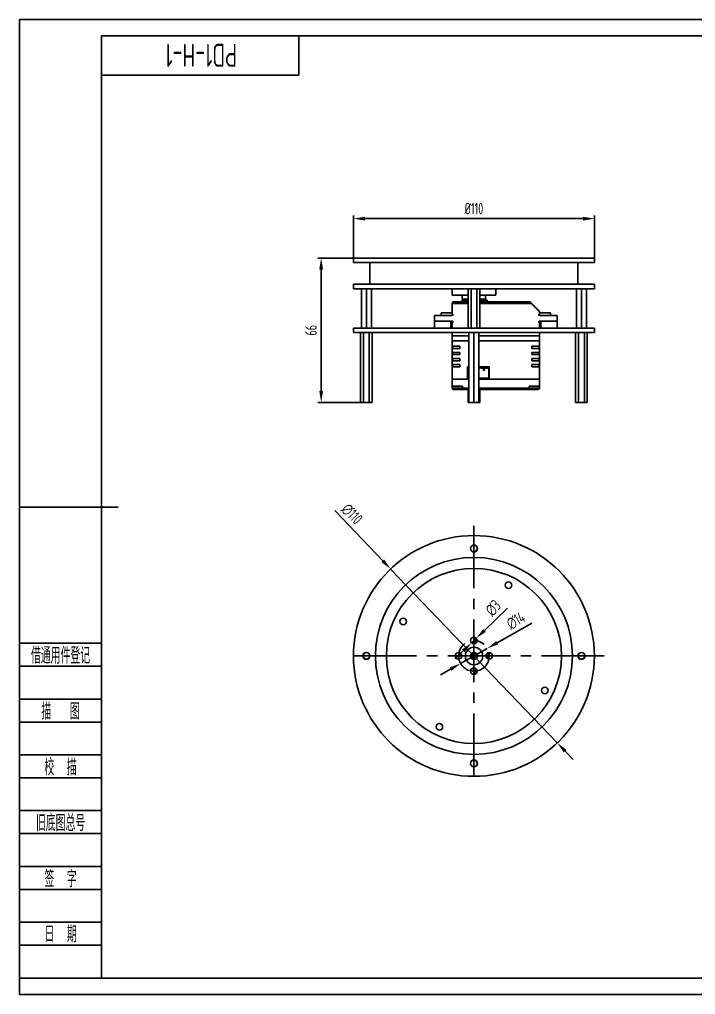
# Model space of a CAD drawing. Header units: inches. Extents: x -38 to 592, y -8 to 438.
# Drawn here: x -37.5 to 271.2, y -7.5 to 438 of the extents above; entities that cross this region are included whole.
import ezdxf
from ezdxf.enums import TextEntityAlignment as Align

# ---------------------------------------------------------------- set-up
doc = ezdxf.new("R2010")
doc.units = ezdxf.units.IN
doc.header["$LTSCALE"] = 1.5
doc.header["$MEASUREMENT"] = 0
doc.linetypes.add('CENTER2', pattern=[28.575, 19.05, -3.175, 3.175, -3.175])
for name, color, linetype in [('1轮廓实线层', 7, 'Continuous'), ('2细线层', 4, 'Continuous'), ('3中心线层', 1, 'CENTER2'), ('6文字层', 3, 'Continuous'), ('7标注层', 4, 'Continuous'), ('图框层', 7, 'Continuous')]:
    doc.layers.add(name, color=color, linetype=linetype)
doc.styles.add('PC_TEXTSTYLE', font='ISOCP.SHX', dxfattribs={"width": 0.707, "bigfont": 'GBCBIG.SHX'})
doc.dimstyles.new('GB_DIAMETER', dxfattribs={"dimtxt": 3.5, "dimasz": 3.5, "dimexe": 1, "dimexo": 0, "dimgap": 1.5, "dimtad": 1, "dimjust": 4, "dimdsep": 46, "dimtxsty": 'PC_TEXTSTYLE', "dimcen": 0, "dimclrd": 256, "dimclrt": 3, "dimadec": 0, "dimazin": 2, "dimtp": 0.1, "dimtm": 0.1, "dimtfac": 0.71, "dimtdec": 3, "dimtmove": 0, "dimatfit": 2, "dimfxl": 1, "dimtfill": 1, "dimarcsym": 0})
doc.dimstyles.new('GB_LINEAR', dxfattribs={"dimtxt": 3.5, "dimasz": 3.5, "dimexe": 1, "dimexo": 0, "dimgap": 1.5, "dimtad": 1, "dimdsep": 46, "dimtxsty": 'PC_TEXTSTYLE', "dimcen": 0, "dimclrd": 256, "dimclrt": 3, "dimadec": 0, "dimazin": 2, "dimtp": 0.1, "dimtm": 0.1, "dimtfac": 0.71, "dimtdec": 3, "dimtmove": 0, "dimatfit": 3, "dimfxl": 1, "dimtfill": 1, "dimarcsym": 0})

# ---------------------------------------------------------------- blocks, each defined once
blk = doc.blocks.new('ZwmFrameMain_A3^_^无分区图框^_^landscape')
at = {"layer": '1轮廓实线层'}
for p, q in [((0, 0), (0, 287)), ((390, 287), (0, 287)), ((-25, 143.5), (5, 143.5)), ((0, 0), (390, 0))]:
    blk.add_line(p, q, dxfattribs=at)
at = {"layer": '2细线层'}
for p, q in [((-25, -5), (-25, 292)), ((395, 292), (-25, 292)), ((-25, -5), (395, -5))]:
    blk.add_line(p, q, dxfattribs=at)
blk = doc.blocks.new('ZwmFrameMain_图样代号')
at = {"layer": '2细线层', "linetype": 'Continuous'}
for p in [(60, 0), (0, -12)]:
    blk.add_line(p, (60, -12), dxfattribs=at)
at = {"layer": '6文字层', "style": 'PC_TEXTSTYLE', "width": 2.827942}
blk.add_attdef('图样代号', text='', height=7, rotation=180, dxfattribs=at).set_placement((58.24, -2.4), (2.35, -2.4), align=Align.FIT)
blk = doc.blocks.new('ZwmFrameMain_附加栏')
at = {"layer": '2细线层'}
for p, q in [((-25, 102), (0, 102)), ((-25, 95), (0, 95)), ((-25, 85), (0, 85)), ((-25, 78), (0, 78)), ((-25, 68), (0, 68)), ((-25, 61), (0, 61)), ((-25, 51), (0, 51)), ((-25, 44), (0, 44)), ((-25, 34), (0, 34)), ((-25, 27), (0, 27)), ((-25, 17), (0, 17)), ((-25, 10), (0, 10)), ((-25, 0), (0, 0))]:
    blk.add_line(p, q, dxfattribs=at)
at = {"layer": '6文字层', "color": 3, "style": 'PC_TEXTSTYLE'}
for s, width, p in [('借通用件登记', 0.667, (-12.5, 98.5)), ('描   图', 0.6667, (-12.5, 81.5)), ('校  描', 0.667, (-12.5, 64.5)), ('旧底图总号', 0.667, (-12.5, 47.5)), ('签  字', 0.667, (-12.5, 30.5)), ('日  期', 0.667, (-12.49, 13.6))]:
    blk.add_text(s, height=5, dxfattribs=dict(at, width=width)).set_placement(p, align=Align.MIDDLE)
at = {"layer": '6文字层', "style": 'PC_TEXTSTYLE'}
for tag, width, p, p2 in [('借通用件登记', 0.671328, (-23.44, 86.36), (-1.25, 86.36)), ('描图', 2.120922, (-23.44, 69.36), (-1.25, 69.36)), ('校图', 2.149976, (-23.75, 52.06), (-1.25, 52.06)), ('旧底图总号', 0.761452, (-22.84, 35.67), (-1.86, 35.67)), ('签字', 2.026939, (-23.14, 18.37), (-1.56, 18.37)), ('日期', 1.89999, (-22.84, 1.37), (-2.17, 1.37))]:
    blk.add_attdef(tag, text='', height=5, dxfattribs=dict(at, width=width)).set_placement(p, p2, align=Align.FIT)
blk = doc.blocks.new('*D17')
at = {"layer": '7标注层', "color": 0, "lineweight": -2}
for p, q in [((115.02, 329.01), (115.02, 348.51)), ((225.02, 329.01), (225.02, 348.51))]:
    blk.add_line(p, q, dxfattribs=at)
at = {"layer": '7标注层', "lineweight": -2}
blk.add_line((120.27, 347.01), (219.77, 347.01), dxfattribs=at)
at = {"layer": '7标注层'}
for points in [[(120.27, 347.88), (120.27, 346.13), (115.02, 347.01)], [(219.77, 346.13), (219.77, 347.88), (225.02, 347.01)]]:
    blk.add_solid(points, dxfattribs=at)
at = {"layer": 'Defpoints', "color": 0}
for p in [(225.02, 347.01), (115.02, 329.01), (225.02, 329.01)]:
    blk.add_point(p, dxfattribs=at)
at = {"layer": '7标注层', "color": 3, "insert": (170.02, 351.62), "char_height": 5.25, "attachment_point": 5, "style": 'PC_TEXTSTYLE', "bg_fill": 3, "box_fill_scale": 1.25, "bg_fill_color": 257, "bg_fill_transparency": 0}
blk.add_mtext('%%c110', dxfattribs=at)
blk = doc.blocks.new('*D19')
at = {"layer": '7标注层', "color": 0, "lineweight": -2}
for p, q in [((115.02, 329.01), (98.76, 329.01)), ((118.26, 263.01), (98.76, 263.01))]:
    blk.add_line(p, q, dxfattribs=at)
at = {"layer": '7标注层', "lineweight": -2}
blk.add_line((100.26, 323.76), (100.26, 268.26), dxfattribs=at)
at = {"layer": '7标注层'}
for points in [[(101.14, 323.76), (99.39, 323.76), (100.26, 329.01)], [(99.39, 268.26), (101.14, 268.26), (100.26, 263.01)]]:
    blk.add_solid(points, dxfattribs=at)
at = {"layer": 'Defpoints', "color": 0}
for p in [(115.02, 329.01), (100.26, 263.01), (118.26, 263.01)]:
    blk.add_point(p, dxfattribs=at)
at = {"layer": '7标注层', "color": 3, "insert": (95.65, 296.01), "char_height": 5.25, "attachment_point": 5, "rotation": 90, "style": 'PC_TEXTSTYLE', "bg_fill": 3, "box_fill_scale": 1.25, "bg_fill_color": 257, "bg_fill_transparency": 0}
blk.add_mtext('66', dxfattribs=at)
blk = doc.blocks.new('*D20')
at = {"layer": '7标注层', "lineweight": -2}
for p, q in [((185.36, 169.01), (174.88, 158.88)), ((168.94, 153.15), (171.1, 155.24)), ((165.16, 149.51), (161.39, 145.86))]:
    blk.add_line(p, q, dxfattribs=at)
at = {"layer": '7标注层'}
for points in [[(174.27, 159.51), (175.49, 158.25), (171.1, 155.24)], [(165.77, 148.88), (164.56, 150.14), (168.94, 153.15)]]:
    blk.add_solid(points, dxfattribs=at)
at = {"layer": 'Defpoints', "color": 0}
for p in [(168.94, 153.15), (171.1, 155.24)]:
    blk.add_point(p, dxfattribs=at)
at = {"layer": '7标注层', "color": 3, "insert": (178.81, 169.09), "char_height": 5.25, "attachment_point": 5, "rotation": 43.9841, "style": 'PC_TEXTSTYLE', "bg_fill": 3, "box_fill_scale": 1.25, "bg_fill_color": 257, "bg_fill_transparency": 0}
blk.add_mtext('∅3', dxfattribs=at)
blk = doc.blocks.new('*D21')
at = {"layer": '7标注层', "lineweight": -2}
for p, q in [((196.43, 162.14), (180.68, 153.23)), ((163.93, 143.75), (176.11, 150.64)), ((159.36, 141.16), (154.79, 138.58))]:
    blk.add_line(p, q, dxfattribs=at)
at = {"layer": '7标注层'}
for points in [[(180.25, 153.99), (181.11, 152.47), (176.11, 150.64)], [(159.79, 140.4), (158.93, 141.92), (163.93, 143.75)]]:
    blk.add_solid(points, dxfattribs=at)
at = {"layer": 'Defpoints', "color": 0}
for p in [(176.11, 150.64), (163.93, 143.75)]:
    blk.add_point(p, dxfattribs=at)
at = {"layer": '7标注层', "color": 3, "insert": (189.13, 163.31), "char_height": 5.25, "attachment_point": 5, "rotation": 29.5104, "style": 'PC_TEXTSTYLE', "bg_fill": 3, "box_fill_scale": 1.25, "bg_fill_color": 257, "bg_fill_transparency": 0}
blk.add_mtext('∅14', dxfattribs=at)
blk = doc.blocks.new('*D22')
at = {"layer": '7标注层', "lineweight": -2}
for p, q in [((106.45, 213.58), (128.35, 190.71)), ((208.06, 107.47), (131.98, 186.92)), ((211.69, 103.68), (215.32, 99.89))]:
    blk.add_line(p, q, dxfattribs=at)
at = {"layer": '7标注层'}
for points in [[(127.72, 190.1), (128.98, 191.31), (131.98, 186.92)], [(212.33, 104.29), (211.06, 103.08), (208.06, 107.47)]]:
    blk.add_solid(points, dxfattribs=at)
at = {"layer": 'Defpoints', "color": 0}
for p in [(131.98, 186.92), (208.06, 107.47)]:
    blk.add_point(p, dxfattribs=at)
at = {"layer": '7标注层', "color": 3, "insert": (114.29, 212.06), "char_height": 5.25, "attachment_point": 5, "rotation": 313.7617, "style": 'PC_TEXTSTYLE', "bg_fill": 3, "box_fill_scale": 1.25, "bg_fill_color": 257, "bg_fill_transparency": 0}
blk.add_mtext('∅110', dxfattribs=at)

msp = doc.modelspace()

# ---------------------------------------------------------------- linework, layer by layer
at = {"color": 7, "linetype": 'Continuous', "lineweight": 25}
for p, q in [((115.021, 327.009), (115.021, 329.009)), ((115.021, 329.009), (225.021, 329.009)), ((115.021, 327.009), (225.021, 327.009)), ((122.521, 317.009), (122.521, 327.009)), ((217.521, 317.009), (217.521, 327.009)), ((225.021, 327.009), (225.021, 329.009)), ((115.021, 315.009), (115.021, 317.009)), ((115.021, 317.009), (225.021, 317.009)), ((225.021, 315.009), (225.021, 317.009)), ((115.021, 315.009), (225.021, 315.009)), ((118.621, 297.009), (118.621, 315.009)), ((120.921, 297.009), (120.921, 315.009)), ((123.221, 297.009), (123.221, 315.009)), ((160.021, 315.009), (160.021, 312.009)), ((167.412, 312.009), (160.021, 312.009)), ((164.721, 312.009), (164.721, 310.209)), ((167.365, 297.009), (167.365, 315.009)), ((168.693, 297.009), (168.693, 315.009)), ((171.349, 297.009), (171.349, 315.009)), ((172.676, 297.009), (172.676, 315.009)), ((180.021, 312.009), (172.691, 312.009)), ((175.321, 312.009), (175.321, 310.209)), ((180.021, 315.009), (180.021, 312.009)), ((216.821, 297.009), (216.821, 315.009)), ((219.121, 297.009), (219.121, 315.009)), ((221.421, 297.009), (221.421, 315.009)), ((160.021, 308.259), (160.271, 308.509)), ((160.021, 308.259), (160.021, 303.209)), ((160.306, 308.909), (160.306, 308.509)), ((167.346, 309.009), (160.406, 309.009)), ((167.365, 308.509), (160.721, 308.509)), ((167.365, 308.259), (160.721, 308.259)), ((164.846, 309.809), (164.346, 309.009)), ((167.412, 310.209), (164.721, 310.209)), ((164.846, 309.809), (167.346, 309.809)), ((172.676, 309.009), (195.021, 309.009)), ((195.511, 308.509), (172.676, 308.509)), ((195.51, 308.259), (172.676, 308.259)), ((175.321, 310.209), (172.691, 310.209)), ((172.691, 309.809), (175.846, 309.809)), ((172.803, 310.209), (172.803, 309.809)), ((172.901, 309.809), (172.901, 310.209)), ((173.141, 310.209), (173.141, 309.809)), ((173.197, 309.809), (173.197, 310.209)), ((173.303, 310.209), (173.303, 309.809)), ((173.314, 309.809), (173.314, 310.209)), ((175.846, 309.809), (176.346, 309.009)), ((195.021, 309.009), (195.371, 309.009)), ((195.119, 308.909), (195.511, 308.509)), ((195.864, 308.506), (195.371, 309.009)), ((195.371, 309.009), (195.721, 309.009)), ((196.112, 308.253), (195.51, 308.259)), ((196.218, 308.502), (195.511, 308.509)), ((195.721, 309.009), (196.218, 308.502)), ((196.218, 308.502), (196.112, 308.253)), ((199.321, 304.981), (196.112, 308.253)), ((199.499, 305.156), (196.218, 308.502)), ((155.022, 303.909), (156.021, 303.909)), ((155.022, 303.909), (155.022, 302.709)), ((156.021, 303.909), (160.021, 303.909)), ((199.321, 304.981), (199.499, 305.156)), ((200.021, 304.522), (199.949, 304.697)), ((200.021, 304.522), (200.021, 303.209)), ((204.021, 303.909), (200.021, 303.909)), ((204.021, 303.909), (205.019, 303.909)), ((205.019, 302.709), (205.019, 303.909)), ((152.021, 300.209), (152.021, 302.709)), ((152.021, 302.709), (154.021, 302.709)), ((152.021, 297.009), (152.021, 300.209)), ((152.021, 300.209), (154.021, 300.209)), ((159.746, 302.709), (154.021, 302.709)), ((154.021, 300.209), (159.521, 300.209)), ((159.746, 300.209), (154.021, 300.209)), ((159.521, 297.009), (159.521, 300.209)), ((160.021, 297.009), (160.021, 299.709)), ((200.021, 299.709), (200.021, 297.009)), ((200.295, 302.709), (206.021, 302.709)), ((206.021, 300.209), (200.295, 300.209)), ((200.521, 300.209), (206.021, 300.209)), ((200.521, 297.009), (200.521, 300.209)), ((206.021, 302.709), (208.021, 302.709)), ((206.021, 300.209), (208.021, 300.209)), ((208.021, 302.709), (208.021, 300.209)), ((208.021, 297.009), (208.021, 300.209)), ((115.021, 295.009), (115.021, 297.009)), ((115.021, 297.009), (225.021, 297.009)), ((115.021, 295.009), (225.021, 295.009)), ((118.265, 263.009), (118.265, 295.009)), ((119.593, 263.009), (119.593, 295.009)), ((122.249, 263.009), (122.249, 295.009)), ((123.576, 263.009), (123.576, 295.009)), ((160.021, 293.509), (160.021, 295.009)), ((167.721, 263.009), (167.721, 295.009)), ((170.021, 263.009), (170.021, 295.009)), ((172.321, 263.009), (172.321, 295.009)), ((200.021, 295.009), (200.021, 293.509)), ((216.465, 263.009), (216.465, 295.009)), ((217.793, 263.009), (217.793, 295.009)), ((220.449, 263.009), (220.449, 295.009)), ((221.776, 263.009), (221.776, 295.009)), ((225.021, 295.009), (225.021, 297.009)), ((160.021, 291.209), (160.021, 293.509)), ((160.721, 293.509), (160.021, 293.509)), ((160.021, 291.209), (160.721, 291.209)), ((160.021, 288.709), (160.021, 291.209)), ((167.721, 293.509), (160.721, 293.509)), ((160.721, 291.209), (167.721, 291.209)), ((199.321, 293.509), (172.321, 293.509)), ((172.321, 291.209), (199.321, 291.209)), ((200.021, 293.509), (199.321, 293.509)), ((199.321, 291.209), (200.021, 291.209)), ((200.021, 293.509), (200.021, 291.209)), ((200.021, 291.209), (200.021, 288.709)), ((160.021, 288.709), (160.721, 288.709)), ((160.021, 287.709), (160.021, 288.709)), ((160.021, 285.909), (160.021, 287.709)), ((160.721, 287.709), (160.021, 287.709)), ((160.021, 285.909), (160.721, 285.909)), ((160.021, 284.909), (160.021, 285.909)), ((160.271, 287.709), (160.271, 288.709)), ((160.271, 284.909), (160.271, 285.909)), ((163.521, 288.709), (160.721, 288.709)), ((163.521, 287.709), (160.721, 287.709)), ((163.521, 285.909), (160.721, 285.909)), ((163.521, 288.709), (163.521, 287.709)), ((163.521, 285.909), (163.521, 284.909)), ((199.321, 288.709), (196.521, 288.709)), ((196.521, 288.709), (196.521, 287.709)), ((196.521, 287.709), (199.321, 287.709)), ((199.321, 285.909), (196.521, 285.909)), ((196.521, 285.909), (196.521, 284.909)), ((200.021, 288.709), (199.321, 288.709)), ((199.321, 287.709), (200.021, 287.709)), ((200.021, 285.909), (199.321, 285.909)), ((199.771, 288.709), (199.771, 287.709)), ((199.771, 285.909), (199.771, 284.909)), ((200.021, 287.709), (200.021, 288.709)), ((200.021, 287.709), (200.021, 285.909)), ((200.021, 284.909), (200.021, 285.909)), ((160.021, 283.109), (160.021, 284.909)), ((160.721, 284.909), (160.021, 284.909)), ((160.021, 283.109), (160.721, 283.109)), ((160.021, 282.109), (160.021, 283.109)), ((160.021, 280.309), (160.021, 282.109)), ((160.721, 282.109), (160.021, 282.109)), ((160.271, 282.109), (160.271, 283.109)), ((163.521, 284.909), (160.721, 284.909)), ((163.521, 283.109), (160.721, 283.109)), ((163.521, 282.109), (160.721, 282.109)), ((163.521, 283.109), (163.521, 282.109)), ((196.521, 284.909), (199.321, 284.909)), ((199.321, 283.109), (196.521, 283.109)), ((196.521, 283.109), (196.521, 282.109)), ((196.521, 282.109), (199.321, 282.109)), ((199.321, 284.909), (200.021, 284.909)), ((200.021, 283.109), (199.321, 283.109)), ((199.321, 282.109), (200.021, 282.109)), ((199.771, 283.109), (199.771, 282.109)), ((200.021, 284.909), (200.021, 283.109)), ((200.021, 282.109), (200.021, 283.109)), ((200.021, 282.109), (200.021, 280.309)), ((160.021, 280.309), (160.721, 280.309)), ((160.021, 279.309), (160.021, 280.309)), ((160.021, 273.709), (160.021, 279.309)), ((160.721, 279.309), (160.021, 279.309)), ((160.271, 279.309), (160.271, 280.309)), ((163.521, 280.309), (160.721, 280.309)), ((163.521, 279.309), (160.721, 279.309)), ((163.521, 280.309), (163.521, 279.309)), ((167.721, 279.309), (167.024, 279.309)), ((167.024, 279.309), (167.024, 273.709)), ((167.073, 273.909), (167.073, 279.109)), ((167.073, 279.109), (167.074, 279.109)), ((167.074, 273.909), (167.074, 279.109)), ((167.074, 279.109), (167.721, 279.109)), ((167.721, 278.709), (167.274, 278.709)), ((167.274, 278.709), (167.274, 274.109)), ((167.274, 278.709), (167.274, 274.109)), ((167.365, 279.109), (167.365, 279.309)), ((177.024, 279.309), (172.321, 279.309)), ((172.321, 279.109), (176.974, 279.109)), ((172.321, 278.909), (173.281, 278.909)), ((172.321, 277.961), (172.325, 277.909)), ((172.321, 277.949), (172.323, 277.909)), ((172.325, 277.909), (172.321, 277.857)), ((172.323, 277.909), (172.321, 277.869)), ((172.676, 279.109), (172.676, 279.309)), ((173.281, 278.909), (173.281, 278.709)), ((176.774, 278.709), (173.281, 278.709)), ((174.565, 278.209), (174.563, 278.209)), ((174.563, 277.609), (174.565, 277.609)), ((176.774, 274.109), (176.774, 278.709)), ((176.974, 273.909), (176.974, 279.109)), ((176.974, 273.909), (176.974, 279.109)), ((176.974, 279.109), (176.974, 279.109)), ((177.024, 279.309), (177.024, 273.709)), ((199.321, 280.309), (196.521, 280.309)), ((196.521, 280.309), (196.521, 279.309)), ((196.521, 279.309), (199.321, 279.309)), ((200.021, 280.309), (199.321, 280.309)), ((199.321, 279.309), (200.021, 279.309)), ((199.771, 280.309), (199.771, 279.309)), ((200.021, 279.309), (200.021, 280.309)), ((200.021, 279.309), (200.021, 273.709)), ((160.021, 273.709), (160.721, 273.709)), ((160.021, 270.409), (160.021, 273.709)), ((160.721, 273.709), (167.024, 273.709)), ((160.721, 273.709), (167.721, 273.709)), ((167.073, 273.909), (167.074, 273.909)), ((167.074, 273.909), (167.721, 273.909)), ((167.274, 274.109), (167.721, 274.109)), ((167.365, 273.709), (167.365, 273.909)), ((172.321, 274.109), (176.774, 274.109)), ((172.321, 273.909), (176.974, 273.909)), ((172.321, 273.709), (199.321, 273.709)), ((172.676, 273.709), (172.676, 273.909)), ((176.974, 273.909), (176.974, 273.909)), ((177.024, 273.709), (199.321, 273.709)), ((199.321, 273.709), (200.021, 273.709)), ((200.021, 273.709), (200.021, 270.409)), ((160.021, 270.409), (160.721, 270.409)), ((160.021, 270.409), (160.021, 269.509)), ((160.021, 269.509), (162.021, 269.509)), ((160.521, 269.009), (160.021, 269.509)), ((160.521, 269.009), (162.021, 269.009)), ((164.871, 270.409), (160.721, 270.409)), ((164.871, 270.409), (164.871, 269.509)), ((167.721, 269.509), (164.871, 269.509)), ((164.871, 269.509), (165.371, 269.009)), ((167.721, 269.009), (165.371, 269.009)), ((167.365, 263.009), (167.365, 269.009)), ((195.171, 269.509), (172.321, 269.509)), ((194.671, 269.009), (172.321, 269.009)), ((172.676, 263.009), (172.676, 269.009)), ((194.671, 269.009), (195.171, 269.509)), ((199.321, 270.409), (195.171, 270.409)), ((195.171, 270.409), (195.171, 269.509)), ((198.021, 269.509), (200.021, 269.509)), ((198.021, 269.009), (199.521, 269.009)), ((199.321, 270.409), (200.021, 270.409)), ((200.021, 269.509), (199.521, 269.009)), ((200.021, 270.409), (200.021, 269.509)), ((118.265, 263.009), (119.593, 263.009)), ((119.593, 263.009), (122.249, 263.009)), ((122.249, 263.009), (123.576, 263.009)), ((167.365, 263.009), (167.721, 263.009)), ((167.721, 263.009), (170.021, 263.009)), ((170.021, 263.009), (172.321, 263.009)), ((172.321, 263.009), (172.676, 263.009)), ((216.465, 263.009), (217.793, 263.009)), ((217.793, 263.009), (220.449, 263.009)), ((220.449, 263.009), (221.776, 263.009)), ((170.346, 154.696), (170.346, 154.178)), ((171.401, 153.609), (170.81, 153.679)), ((170.846, 155.196), (171.139, 155.196)), ((164.379, 147.831), (164.346, 147.196)), ((164.346, 147.196), (164.379, 146.56)), ((175.846, 147.196), (175.78, 148.04)), ((175.78, 146.352), (175.846, 147.196)), ((170.346, 141.196), (171.095, 141.243)), ((170.346, 140.214), (170.346, 139.696)), ((170.81, 140.712), (171.401, 140.782)), ((171.139, 139.196), (170.846, 139.196))]:
    msp.add_line(p, q, dxfattribs=at)
at = {"color": 7, "linetype": 'Continuous', "lineweight": 25, "flags": 128}
for points in [[(176.346, 147.196), (176.272, 148.134), (176.211, 148.459)], [(176.211, 145.933), (176.272, 146.257), (176.346, 147.196)], [(176.846, 147.196), (176.773, 148.167), (176.679, 148.656)], [(176.679, 145.735), (176.773, 146.225), (176.846, 147.196)], [(169.048, 141.338), (169.407, 141.27), (170.346, 141.196)]]:
    msp.add_lwpolyline(points, dxfattribs=at)
at = {"color": 7, "linetype": 'Continuous', "lineweight": 25}
for centre, radius, start, end in [((160.406, 308.909), 0.1, 90, 180), ((159.521, 303.209), 0.5, 270, 0), ((200.521, 303.209), 0.5, 180, 270), ((159.521, 299.709), 0.5, 0, 90), ((200.521, 299.709), 0.5, 90, 180), ((174.563, 277.909), 0.3, 360, 180), ((174.563, 277.909), 0.3, 180, 0), ((174.565, 277.909), 0.3, 360, 90), ((174.565, 277.909), 0.3, 270, 0), ((170.021, 147.196), 55, 0, 180), ((170.021, 196.296), 1.6, 0, 180), ((170.021, 196.296), 1.6, 180, 0), ((170.021, 196.296), 1.5, 0, 180), ((170.021, 196.296), 1.5, 180, 0), ((170.021, 147.196), 45, 0, 180), ((170.021, 147.196), 40, 0, 180), ((185.802, 179.552), 1.5, 0, 180), ((185.802, 179.552), 1.5, 180, 0), ((137.664, 162.977), 1.5, 0, 180), ((137.664, 162.977), 1.5, 180, 0), ((170.021, 154.196), 1.5, 0, 180), ((170.021, 154.196), 1.5, 180, 0), ((170.346, 147.196), 6, 82.82719, 102.48932), ((170.846, 154.696), 0.5, 90, 180), ((170.846, 154.178), 0.5, 180, 265.90395), ((170.021, 147.196), 55, 180, 0), ((120.921, 147.196), 1.6, 0, 180), ((120.921, 147.196), 1.6, 180, 0), ((120.921, 147.196), 1.5, 90, 270), ((120.921, 147.196), 1.5, 270, 90), ((170.021, 147.196), 45, 180, 0), ((170.021, 147.196), 40, 180, 0), ((163.021, 147.196), 1.5, 0, 180), ((163.021, 147.196), 1.5, 180, 0), ((170.021, 147.196), 4, 0, 180), ((170.021, 147.196), 4, 180, 0), ((170.021, 147.196), 1.6, 0, 180), ((170.021, 147.196), 1.6, 180, 0), ((170.346, 147.196), 1.7, 113.21801, 180), ((170.346, 147.196), 1.7, 180, 246.78199), ((170.346, 147.196), 1.3, 25.23245, 180), ((170.346, 147.196), 1.3, 180, 334.76755), ((177.021, 147.196), 1.5, 0, 180), ((177.021, 147.196), 1.5, 180, 0), ((219.121, 147.196), 1.6, 0, 180), ((219.121, 147.196), 1.6, 180, 0), ((219.121, 147.196), 1.5, 90, 270), ((219.121, 147.196), 1.5, 270, 90), ((170.021, 140.196), 1.5, 0, 180), ((170.021, 140.196), 1.5, 180, 0), ((170.846, 140.214), 0.5, 94.09605, 180), ((170.846, 139.696), 0.5, 180, 270), ((202.377, 131.414), 1.5, 0, 180), ((202.377, 131.414), 1.5, 180, 0), ((154.239, 114.839), 1.5, 0, 180), ((154.239, 114.839), 1.5, 180, 0), ((170.021, 98.096), 1.6, 0, 180), ((170.021, 98.096), 1.6, 180, 0), ((170.021, 98.096), 1.5, 0, 180), ((170.021, 98.096), 1.5, 180, 0)]:
    msp.add_arc(centre, radius, start, end, dxfattribs=at)
for points in [[(160.721, 308.259), (160.629, 308.259), (160.445, 308.259), (160.214, 308.259), (160.052, 308.259), (160.031, 308.259), (160.021, 308.259)], [(162.021, 269.509), (162.394, 269.509), (163.141, 269.509), (164.083, 269.509), (164.742, 269.509), (164.828, 269.509), (164.871, 269.509)], [(195.171, 269.509), (195.213, 269.509), (195.299, 269.509), (195.958, 269.509), (196.9, 269.509), (197.647, 269.509), (198.021, 269.509)]]:
    msp.add_open_spline(points, degree=3, dxfattribs=at)
for points, knots in [([(160.721, 308.509), (160.662, 308.509), (160.544, 308.509), (160.395, 308.509), (160.291, 308.509), (160.277, 308.509), (160.271, 308.509)], [0, 0, 0, 0, 0.24999849, 0.49999799, 0.74999849, 1, 1, 1, 1]), ([(195.119, 308.909), (195.106, 308.923), (195.083, 308.947), (195.056, 308.974), (195.039, 308.991), (195.028, 309.001), (195.022, 309.008), (195.021, 309.009), (195.021, 309.009)], [0, 0, 0, 0, 0.2991165, 0.5206065, 0.6551612, 0.7779296, 0.8917101, 1, 1, 1, 1]), ([(160.721, 303.209), (160.583, 303.094), (160.367, 302.913), (160.03, 302.739), (159.836, 302.719), (159.746, 302.709)], [0, 0, 0, 0, 0.4807314, 0.7576211, 1, 1, 1, 1]), ([(200.021, 304.522), (200.018, 304.523), (200.014, 304.526), (199.978, 304.55), (199.922, 304.587), (199.81, 304.66), (199.609, 304.791), (199.42, 304.916), (199.321, 304.981)], [0, 0, 0, 0, 0.1035077, 0.2103567, 0.3217794, 0.4388641, 0.7069317, 1, 1, 1, 1]), ([(200.295, 302.709), (200.217, 302.717), (200.049, 302.732), (199.704, 302.887), (199.479, 303.077), (199.321, 303.209)], [0, 0, 0, 0, 0.2112162, 0.4481855, 1, 1, 1, 1]), ([(199.949, 304.697), (199.948, 304.698), (199.945, 304.7), (199.923, 304.724), (199.886, 304.761), (199.812, 304.837), (199.681, 304.97), (199.562, 305.091), (199.499, 305.156)], [0, 0, 0, 0, 0.0920995, 0.1856825, 0.2950224, 0.4110742, 0.6870045, 1, 1, 1, 1]), ([(159.746, 300.209), (159.825, 300.202), (159.992, 300.187), (160.337, 300.032), (160.563, 299.842), (160.721, 299.709)], [0, 0, 0, 0, 0.2112374, 0.4482348, 1, 1, 1, 1]), ([(199.321, 299.709), (199.458, 299.825), (199.675, 300.006), (200.012, 300.18), (200.205, 300.2), (200.295, 300.209)], [0, 0, 0, 0, 0.4818829, 0.7581086, 1, 1, 1, 1]), ([(162.021, 269.009), (162.46, 269.009), (163.338, 269.009), (164.445, 269.009), (165.22, 269.009), (165.32, 269.009), (165.371, 269.009)], [0, 0, 0, 0, 0.24999986, 0.49999982, 0.74999986, 1, 1, 1, 1]), ([(194.671, 269.009), (194.721, 269.009), (194.822, 269.009), (195.596, 269.009), (196.704, 269.009), (197.582, 269.009), (198.021, 269.009)], [0, 0, 0, 0, 0.2499999, 0.4999998, 0.7499999, 1, 1, 1, 1])]:
    msp.add_open_spline(points, degree=3, knots=knots, dxfattribs=at)
at = {"layer": '3中心线层'}
for p, q in [((170.021, 206.696), (170.021, 87.696)), ((229.521, 147.196), (110.521, 147.196))]:
    msp.add_line(p, q, dxfattribs=at)

# ---------------------------------------------------------------- block references
at = {"layer": '图框层', "xscale": 1.5, "yscale": 1.5, "zscale": 1.5}
for name in ['ZwmFrameMain_A3^_^无分区图框^_^landscape', 'ZwmFrameMain_附加栏']:
    msp.add_blockref(name, (0, 0), dxfattribs=at)
at = {"layer": '图框层'}
ref = msp.add_blockref('ZwmFrameMain_图样代号', (0, 430.5), dxfattribs=dict(at, xscale=1.5, yscale=1.5, zscale=1.5))
ref.add_attrib('图样代号', 'PD1-H-1', dxfattribs={"layer": '6文字层', "height": 10.5, "rotation": 180, "style": 'PC_TEXTSTYLE', "width": 0.707}).set_placement((45.439, 426.895), align=Align.CENTER)

# ---------------------------------------------------------------- next in the draw order: dimensions: what is measured, and where the dimension line sits
at = {"layer": '7标注层'}
dim = msp.add_linear_dim(base=(225.021, 347.009), p1=(115.021, 329.009), p2=(225.021, 329.009), text='%%c<>', dimstyle='GB_LINEAR', override={"dimscale": 1.5, "dimgap": 1.5, "dimtad": 1, "dimjust": 0, "dimdec": 2, "dimlfac": 1, "dimpost": '<>', "dimse1": 0, "dimse2": 0, "dimsd1": 0, "dimsd2": 0, "dimclrd": 256, "dimclre": 0, "dimtofl": 1, "dimtvp": 0.1}, dxfattribs=at)
dim.commit()
dim.dimension.update_dxf_attribs({"geometry": '*D17', "text_midpoint": (170.021, 351.624)})
dim = msp.add_diameter_dim_2p(p1=(168.941, 153.154), p2=(171.1, 155.237), dimstyle='GB_DIAMETER', override={"dimscale": 1.5, "dimgap": 1.5, "dimtad": 1, "dimjust": 4, "dimtih": 0, "dimtoh": 0, "dimdec": 2, "dimlfac": 1, "dimse1": 0, "dimse2": 0, "dimsd1": 0, "dimsd2": 0, "dimtix": 0, "dimtofl": 1, "dimatfit": 0, "dimtvp": 0.1}, dxfattribs=at)
dim.commit()
dim.dimension.update_dxf_attribs({"geometry": '*D20', "text_midpoint": (180.808, 164.607), "dimtype": 163})

# ---------------------------------------------------------------- next in the draw order: linework, layer by layer
at = {"layer": '3中心线层'}
msp.add_circle((170.021, 147.196), 7, dxfattribs=at)

# ---------------------------------------------------------------- next in the draw order: dimensions: what is measured, and where the dimension line sits
at = {"layer": '7标注层'}
dim = msp.add_linear_dim(base=(100.265, 263.009), p1=(115.021, 329.009), p2=(118.265, 263.009), angle=90, dimstyle='GB_LINEAR', override={"dimscale": 1.5, "dimgap": 1.5, "dimtad": 1, "dimjust": 0, "dimdec": 2, "dimlfac": 1, "dimse1": 0, "dimse2": 0, "dimsd1": 0, "dimsd2": 0, "dimclrd": 256, "dimclre": 0, "dimtofl": 1, "dimtvp": 0.1}, dxfattribs=at)
dim.commit()
dim.dimension.update_dxf_attribs({"geometry": '*D19', "text_midpoint": (95.652, 296.009)})

# ---------------------------------------------------------------- next in the draw order: dimensions: what is measured, and where the dimension line sits
dim = msp.add_diameter_dim_2p(p1=(163.929, 143.748), p2=(176.112, 150.644), dimstyle='GB_DIAMETER', override={"dimscale": 1.5, "dimgap": 1.5, "dimtad": 1, "dimjust": 4, "dimtih": 0, "dimtoh": 0, "dimdec": 2, "dimlfac": 1, "dimse1": 0, "dimse2": 0, "dimsd1": 0, "dimsd2": 0, "dimtix": 0, "dimtofl": 1, "dimatfit": 0, "dimtvp": 0.1}, dxfattribs=at)
dim.commit()
dim.dimension.update_dxf_attribs({"geometry": '*D21', "text_midpoint": (191.4, 159.297), "dimtype": 163})

# ---------------------------------------------------------------- next in the draw order: dimensions: what is measured, and where the dimension line sits
dim = msp.add_diameter_dim_2p(p1=(208.062, 107.473), p2=(131.979, 186.918), dimstyle='GB_DIAMETER', override={"dimscale": 1.5, "dimgap": 1.5, "dimtad": 1, "dimjust": 4, "dimtih": 0, "dimtoh": 0, "dimdec": 2, "dimlfac": 1, "dimse1": 0, "dimse2": 0, "dimsd1": 0, "dimsd2": 0, "dimtix": 0, "dimtofl": 1, "dimatfit": 0, "dimtvp": 0.1}, dxfattribs=at)
dim.commit()
dim.dimension.update_dxf_attribs({"geometry": '*D22', "text_midpoint": (110.959, 208.867), "dimtype": 163})

doc.saveas('drawing.dxf')
